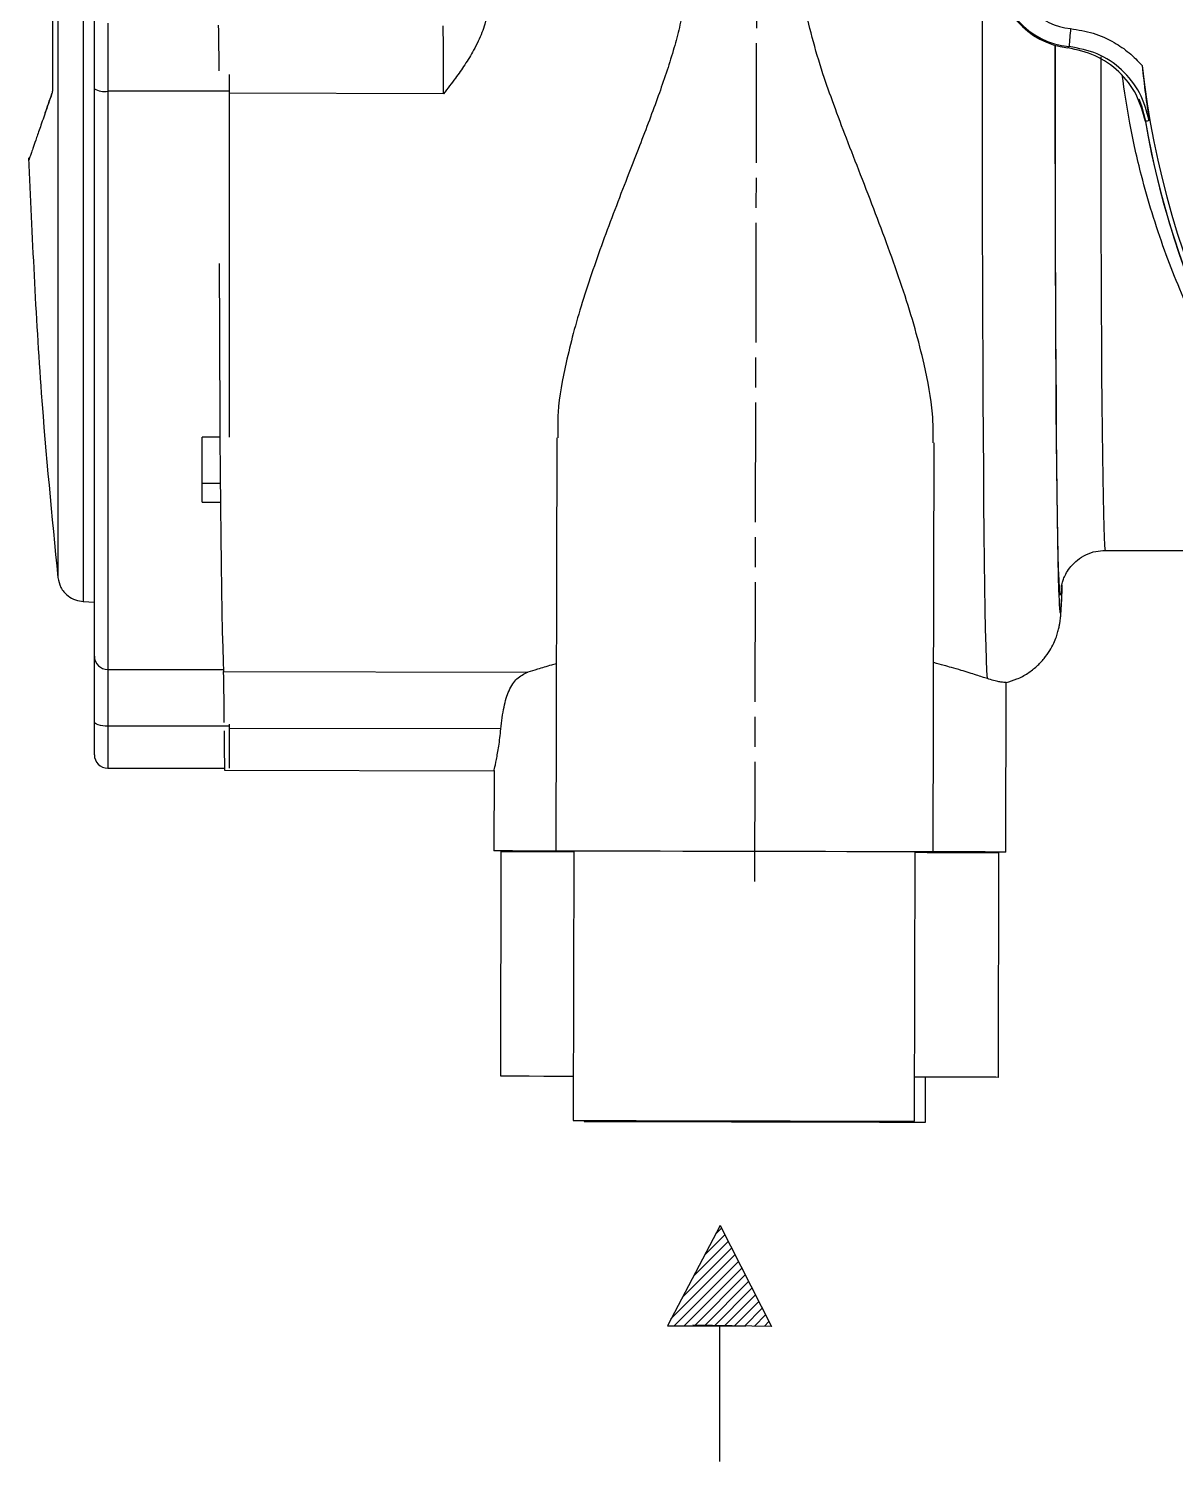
# Model space of a CAD drawing. Header units: millimetres. Extents: x 2454 to 4226, y 715 to 1968.
# Drawn here: x 2794.2 to 2909.1, y 1606.2 to 1749.8 of the extents above; entities that cross this region are included whole.
import ezdxf

# ---------------------------------------------------------------- set-up
doc = ezdxf.new("R2010")
doc.units = ezdxf.units.MM
doc.linetypes.add('AM_ISO08W050', pattern=[18, 12, -1.5, 3, -1.5])
doc.layers.add('AM_7', color=4, linetype='AM_ISO08W050', lineweight=25)
doc.layers.add('layer 1', color=7, linetype='Continuous')

msp = doc.modelspace()

# ---------------------------------------------------------------- hatches: boundary and pattern name
at = {"layer": 'layer 1'}
h = msp.add_hatch(dxfattribs=at)
h.set_pattern_fill('ANSI31', color=256, scale=0.225)
h.set_pattern_definition([(45, (-4254.1693, 2829.39904), (-0.50513941, 0.50513941), [])])
h.paths.add_polyline_path([(2863.502, 1629.835), (2858.223, 1619.799), (2863.434, 1619.799), (2868.645, 1619.728)])

# ---------------------------------------------------------------- linework, layer by layer
at = {"color": 7, "linetype": 'Continuous', "lineweight": 25}
for p, q in [((2799.696, 1820.419), (2799.696, 1692.372)), ((2796.601, 1768.668), (2796.601, 1745.268)), ((2797.152, 1756.396), (2797.152, 1694.784)), ((2800.809, 1743.756), (2800.809, 1751.593)), ((2802.159, 1750.329), (2802.159, 1743.514)), ((2814.309, 1745.201), (2814.309, 1743.514)), ((2800.809, 1686.885), (2800.809, 1743.756)), ((2814.309, 1743.514), (2802.159, 1743.514)), ((2802.159, 1743.514), (2802.159, 1685.557)), ((2814.309, 1743.514), (2814.309, 1708.834)), ((2835.804, 1743.257), (2814.309, 1743.303)), ((2813.397, 1708.834), (2811.609, 1708.834)), ((2811.609, 1702.341), (2811.609, 1708.834)), ((2847.147, 1708.792), (2847.058, 1667.363)), ((2884.858, 1667.283), (2884.946, 1708.278)), ((2811.609, 1704.24), (2813.431, 1704.24)), ((2811.609, 1702.341), (2813.447, 1702.341)), ((2902.107, 1697.497), (2926.581, 1697.444)), ((2799.696, 1692.372), (2800.809, 1692.314)), ((2800.809, 1680.342), (2800.809, 1686.885)), ((2802.159, 1685.557), (2802.159, 1679.867)), ((2802.159, 1685.557), (2813.747, 1685.557)), ((2813.758, 1685.347), (2844.225, 1685.282)), ((2892.144, 1667.267), (2892.181, 1684.247)), ((2800.809, 1677.016), (2800.809, 1680.342)), ((2814.309, 1680.075), (2814.309, 1679.867)), ((2814.309, 1679.867), (2802.159, 1679.867)), ((2802.159, 1679.867), (2802.159, 1675.666)), ((2814.309, 1679.867), (2814.309, 1675.666)), ((2841.539, 1679.597), (2814.309, 1679.656)), ((2802.159, 1675.666), (2813.849, 1675.666)), ((2813.864, 1675.455), (2840.863, 1675.397)), ((2840.862, 1675.434), (2840.845, 1667.377)), ((2841.55, 1667.328), (2841.502, 1644.828)), ((2846.788, 1667.364), (2846.733, 1667.317)), ((2848.858, 1667.359), (2848.8, 1640.36)), ((2883, 1640.286), (2883.058, 1667.286)), ((2886.744, 1667.231), (2886.745, 1667.279)), ((2891.391, 1644.721), (2891.439, 1667.221)), ((2884.073, 1640.199), (2884.083, 1644.737)), ((2849.873, 1640.357), (2849.873, 1640.272))]:
    msp.add_line(p, q, dxfattribs=at)
at = {"color": 7, "linetype": 'Continuous', "lineweight": 25, "flags": 128}
for points in [[(2890.287, 1684.643), (2890.242, 1685.423), (2890.198, 1686.512), (2890.156, 1687.906), (2890.115, 1689.597), (2890.076, 1691.579), (2890.039, 1693.842), (2890.005, 1696.378), (2889.972, 1699.175), (2889.943, 1702.22), (2889.915, 1705.501), (2889.891, 1709.003), (2889.869, 1712.711), (2889.85, 1716.608), (2889.834, 1720.677), (2889.821, 1724.901), (2889.812, 1729.262), (2889.805, 1733.739), (2889.802, 1738.314), (2889.802, 1742.966), (2889.805, 1747.676), (2889.811, 1752.422)], [(2897.077, 1748.113), (2897.075, 1744.67), (2897.074, 1740.214), (2897.078, 1735.835), (2897.084, 1731.557), (2897.094, 1727.399), (2897.107, 1723.383), (2897.123, 1719.529), (2897.141, 1715.855), (2897.163, 1712.379), (2897.188, 1709.119), (2897.215, 1706.091), (2897.245, 1703.31), (2897.278, 1700.79), (2897.312, 1698.543), (2897.349, 1696.58), (2897.388, 1694.911), (2897.428, 1693.544), (2897.47, 1692.486), (2897.494, 1692.016)], [(2897.512, 1693.619), (2897.506, 1693.707), (2897.464, 1694.529), (2897.424, 1695.662), (2897.385, 1697.1), (2897.347, 1698.835), (2897.312, 1700.859), (2897.279, 1703.162), (2897.248, 1705.731), (2897.219, 1708.554), (2897.194, 1711.617), (2897.17, 1714.904), (2897.15, 1718.399), (2897.133, 1722.083), (2897.118, 1725.939), (2897.107, 1729.946), (2897.099, 1734.086), (2897.094, 1738.336), (2897.092, 1742.675), (2897.094, 1747.081), (2897.095, 1748.108)], [(2901.639, 1746.966), (2901.638, 1745.304), (2901.639, 1741.108), (2901.642, 1736.992), (2901.649, 1732.979), (2901.659, 1729.09), (2901.672, 1725.347), (2901.688, 1721.769), (2901.707, 1718.377), (2901.729, 1715.187), (2901.753, 1712.218), (2901.78, 1709.486), (2901.81, 1707.005), (2901.842, 1704.789), (2901.876, 1702.849), (2901.912, 1701.197), (2901.95, 1699.841), (2901.989, 1698.788), (2902.029, 1698.045), (2902.071, 1697.614), (2902.107, 1697.497)], [(2905.458, 1742.737), (2905.726, 1742.05), (2906.082, 1740.66)], [(2813.322, 1726.242), (2813.326, 1724.934), (2813.339, 1720.644), (2813.355, 1716.514), (2813.375, 1712.565), (2813.397, 1708.812), (2813.422, 1705.274), (2813.45, 1701.967), (2813.481, 1698.904), (2813.514, 1696.101), (2813.55, 1693.57), (2813.588, 1691.322), (2813.628, 1689.368), (2813.669, 1687.716), (2813.713, 1686.373), (2813.758, 1685.347)], [(2897.494, 1692.016), (2897.513, 1691.742), (2897.557, 1691.317), (2897.602, 1691.211), (2897.648, 1691.425), (2897.694, 1691.96), (2897.74, 1692.81), (2897.786, 1693.974), (2897.789, 1694.051)], [(2897.664, 1693.348), (2897.638, 1693.135), (2897.594, 1693.008), (2897.55, 1693.199), (2897.512, 1693.619)], [(2897.694, 1693.725), (2897.684, 1693.58), (2897.664, 1693.348)], [(2802.159, 1679.867), (2801.896, 1679.876), (2801.643, 1679.903), (2801.409, 1679.947), (2801.205, 1680.006), (2801.037, 1680.078), (2800.912, 1680.16), (2800.835, 1680.249), (2800.809, 1680.342)], [(2847.058, 1667.364), (2845.464, 1667.367), (2843.947, 1667.37), (2842.715, 1667.373), (2841.785, 1667.375), (2841.168, 1667.376), (2840.872, 1667.377), (2840.845, 1667.377)], [(2846.696, 1667.317), (2845.134, 1667.32), (2843.804, 1667.323), (2842.771, 1667.325), (2842.047, 1667.327), (2841.642, 1667.328), (2841.56, 1667.328), (2841.804, 1667.327), (2842.37, 1667.326), (2843.25, 1667.324), (2844.433, 1667.322), (2845.904, 1667.318), (2847.643, 1667.315), (2848.858, 1667.312)], [(2846.601, 1667.317), (2846.573, 1667.317), (2846.272, 1667.318), (2846.302, 1667.318), (2846.663, 1667.317), (2847.348, 1667.315), (2848.347, 1667.313), (2848.858, 1667.312)], [(2884.858, 1667.283), (2884.784, 1667.283), (2884.41, 1667.283), (2883.725, 1667.285), (2882.742, 1667.287), (2881.477, 1667.29), (2879.95, 1667.293), (2878.188, 1667.297), (2876.221, 1667.301), (2874.081, 1667.305), (2871.804, 1667.31), (2869.429, 1667.315), (2866.996, 1667.321), (2864.545, 1667.326), (2862.118, 1667.331), (2859.756, 1667.336), (2857.498, 1667.341), (2855.382, 1667.345), (2853.444, 1667.35), (2851.716, 1667.353), (2850.228, 1667.356), (2849.005, 1667.359), (2848.066, 1667.361), (2847.428, 1667.363), (2847.102, 1667.363), (2847.058, 1667.363)], [(2883.058, 1667.239), (2883.361, 1667.238), (2885.346, 1667.234), (2887.085, 1667.23), (2888.556, 1667.227), (2889.739, 1667.225), (2890.619, 1667.223), (2891.185, 1667.222), (2891.428, 1667.221), (2891.347, 1667.221), (2890.942, 1667.222), (2890.218, 1667.224), (2889.184, 1667.226), (2887.855, 1667.229), (2886.744, 1667.231)], [(2883.058, 1667.239), (2884.244, 1667.236), (2885.349, 1667.234), (2886.141, 1667.232), (2886.609, 1667.231), (2886.744, 1667.231)], [(2892.144, 1667.267), (2892.088, 1667.267), (2891.735, 1667.268), (2891.062, 1667.27), (2890.078, 1667.272), (2888.795, 1667.274), (2887.229, 1667.278), (2885.4, 1667.282), (2884.858, 1667.283)], [(2841.502, 1644.828), (2841.512, 1644.828), (2841.756, 1644.827), (2842.322, 1644.826), (2843.202, 1644.824), (2844.385, 1644.822), (2845.856, 1644.818), (2847.595, 1644.815), (2848.81, 1644.812)], [(2883.01, 1644.739), (2883.313, 1644.738), (2885.298, 1644.734), (2887.037, 1644.73), (2888.508, 1644.727), (2889.691, 1644.725), (2890.571, 1644.723), (2891.137, 1644.722), (2891.38, 1644.721), (2891.391, 1644.721)], [(2848.8, 1640.36), (2848.84, 1640.359), (2849.158, 1640.359), (2849.788, 1640.357), (2850.717, 1640.355), (2851.93, 1640.353), (2853.403, 1640.35), (2855.109, 1640.346), (2857.015, 1640.342), (2859.088, 1640.337), (2861.287, 1640.333), (2863.572, 1640.328), (2865.9, 1640.323), (2868.229, 1640.318), (2870.514, 1640.313), (2872.713, 1640.308), (2874.785, 1640.304), (2876.692, 1640.3), (2878.398, 1640.296), (2879.87, 1640.293), (2881.083, 1640.29), (2882.013, 1640.289), (2882.643, 1640.287), (2882.96, 1640.287), (2883, 1640.286)], [(2849.873, 1640.272), (2849.913, 1640.272), (2850.231, 1640.272), (2850.861, 1640.27), (2851.79, 1640.268), (2853.003, 1640.266), (2854.476, 1640.263), (2856.182, 1640.259), (2858.088, 1640.255), (2860.161, 1640.25), (2862.36, 1640.246), (2864.645, 1640.241), (2866.973, 1640.236), (2869.302, 1640.231), (2871.587, 1640.226), (2873.786, 1640.221), (2875.858, 1640.217), (2877.765, 1640.213), (2879.47, 1640.209), (2880.943, 1640.206), (2882.156, 1640.203), (2883.086, 1640.201), (2883.715, 1640.2), (2884.033, 1640.199), (2884.073, 1640.199)]]:
    msp.add_lwpolyline(points, dxfattribs=at)
at = {"color": 7, "linetype": 'Continuous', "lineweight": 25}
for centre, radius, start, end in [((2899.3, 1755.8), 8.001, 96.91879, 263.08121), ((2899.21, 1755.8), 7.844, 95.40464, 264.59536), ((2899.192, 1755.8), 6.044, 95.40478, 264.59521), ((2553.598, 1745.587), 259.705, 359.99449, 1.00007), ((2472.659, 1744.428), 363.147, 359.81517, 0.89047), ((2945.585, 1744.9), 47.215, 174.0642, 176.24646), ((2993.69, 1755.798), 88.439, 186.30217, 263.69501), ((2801.832, 1745.582), 2.093, 240.73438, 278.97898), ((2993.797, 1755.797), 89.012, 189.79137, 259.96082), ((2993.801, 1755.799), 89.009, 189.91396, 220.90033), ((2802.148, 1686.896), 1.339, 180.46974, 270.46216), ((2625.547, 1680.792), 188.265, 359.83643, 1.38646), ((2893.534, 1678.456), 79.726, 179.31626, 182.15741), ((2802.159, 1677.016), 1.35, 180, 270)]:
    msp.add_arc(centre, radius, start, end, dxfattribs=at)
for points, knots in [([(2796.629, 1768.456), (2796.624, 1766.505), (2796.612, 1762.51), (2796.608, 1756.396), (2796.612, 1750.281), (2796.624, 1746.286), (2796.629, 1744.335)], [0, 0, 0, 0, 0.24421832, 0.4999999, 0.75578152, 1, 1, 1, 1]), ([(2860.206, 1756.086), (2860.185, 1755.378), (2860.141, 1753.925), (2859.833, 1751.772), (2859.383, 1749.642), (2858.8, 1747.504), (2858.107, 1745.309), (2857.301, 1742.992), (2856.4, 1740.558), (2855.405, 1737.967), (2854.289, 1735.102), (2853.1, 1732.026), (2851.89, 1728.807), (2850.737, 1725.575), (2849.688, 1722.379), (2848.779, 1719.269), (2847.885, 1715.573), (2847.213, 1712.03), (2847.23, 1709.637), (2847.236, 1708.792)], [0, 0, 0, 0, 0.03961173, 0.08131073, 0.12160976, 0.1617383, 0.20594763, 0.25149041, 0.30078767, 0.35388004, 0.41079995, 0.478796, 0.54697725, 0.6153795, 0.68676646, 0.75545059, 0.82148565, 0.93691449, 1, 1, 1, 1]), ([(2884.864, 1708.278), (2884.863, 1709.24), (2884.86, 1711.745), (2884.11, 1715.604), (2883.064, 1719.725), (2881.902, 1723.475), (2880.562, 1727.33), (2879.106, 1731.223), (2877.629, 1735.034), (2876.204, 1738.679), (2874.927, 1742.053), (2873.739, 1745.415), (2872.705, 1748.834), (2871.9, 1752.442), (2871.787, 1754.859), (2871.731, 1756.061)], [0, 0, 0, 0, 0.0711318, 0.1852612, 0.2639691, 0.346334, 0.4296604, 0.5107957, 0.5917371, 0.666353, 0.7342856, 0.7955688, 0.8662656, 0.9334476, 1, 1, 1, 1]), ([(2840.314, 1752.672), (2840.236, 1751.851), (2840.129, 1750.727), (2839.645, 1749.369), (2839.27, 1748.493), (2838.71, 1747.409), (2837.95, 1746.176), (2836.929, 1744.733), (2836.202, 1743.779), (2835.804, 1743.257)], [0, 0, 0, 0, 0.2307074, 0.3154476, 0.4049447, 0.4996494, 0.6596654, 0.8138018, 1, 1, 1, 1]), ([(2898.623, 1749.783), (2899.388, 1749.662), (2900.913, 1749.421), (2902.88, 1748.519), (2904.528, 1747.408), (2905.366, 1746.53), (2905.786, 1746.089)], [0, 0, 0, 0, 0.2806316, 0.559596, 0.7791291, 1, 1, 1, 1]), ([(2898.336, 1747.857), (2898.362, 1747.881), (2898.407, 1747.925), (2898.452, 1747.971), (2898.471, 1747.991)], [0, 0, 0, 0, 0.56, 1, 1, 1, 1]), ([(2906.121, 1740.475), (2905.868, 1741.404), (2905.363, 1743.259), (2903.547, 1745.549), (2901.162, 1747.242), (2899.279, 1747.652), (2898.336, 1747.857)], [0, 0, 0, 0, 0.2500466, 0.4994486, 0.7493959, 1, 1, 1, 1]), ([(2906.496, 1740.582), (2906.236, 1741.529), (2905.715, 1743.424), (2903.835, 1745.748), (2901.368, 1747.437), (2899.437, 1747.806), (2898.471, 1747.991)], [0, 0, 0, 0, 0.24969289, 0.49994, 0.7499529, 1, 1, 1, 1]), ([(2905.786, 1746.089), (2905.895, 1745.128), (2906.115, 1743.196), (2906.369, 1741.456), (2906.496, 1740.582)], [0, 0, 0, 0, 0.4975573, 1, 1, 1, 1]), ([(2924.412, 1700.081), (2924.259, 1700.252), (2923.938, 1700.611), (2923.379, 1701.257), (2922.757, 1701.989), (2922.07, 1702.82), (2921.32, 1703.753), (2920.44, 1704.884), (2919.363, 1706.316), (2918.035, 1708.179), (2916.611, 1710.31), (2915.178, 1712.607), (2913.811, 1714.939), (2912.349, 1717.653), (2910.857, 1720.693), (2909.371, 1724.082), (2908.012, 1727.587), (2906.782, 1731.251), (2905.583, 1735.481), (2904.527, 1740.085), (2904.029, 1743.536), (2903.793, 1745.171)], [0, 0, 0, 0, 0.0270006, 0.0565598, 0.0875571, 0.1200019, 0.1539024, 0.1892656, 0.2351208, 0.2892795, 0.351746, 0.4058432, 0.4599731, 0.5144447, 0.5841562, 0.6476746, 0.7113738, 0.777387, 0.8401309, 0.9242808, 1, 1, 1, 1]), ([(2796.558, 1743.27), (2796.325, 1742.601), (2795.865, 1741.283), (2795.334, 1739.758), (2794.929, 1738.595), (2794.649, 1737.788), (2794.466, 1737.262), (2794.351, 1736.933), (2794.282, 1736.734), (2794.241, 1736.616), (2794.236, 1736.602), (2794.234, 1736.596)], [0, 0, 0, 0, 0.1584364, 0.3122745, 0.4537524, 0.579582, 0.6866418, 0.7737433, 0.8510955, 0.9268811, 1, 1, 1, 1]), ([(2795.887, 1741.346), (2795.889, 1741.352), (2796.076, 1741.889), (2796.319, 1742.583), (2796.558, 1743.27)], [0, 0, 0, 0, 0.0104468, 1, 1, 1, 1]), ([(2796.629, 1744.335), (2796.629, 1744.211), (2796.628, 1743.971), (2796.613, 1743.665), (2796.592, 1743.403), (2796.57, 1743.316), (2796.558, 1743.27)], [0, 0, 0, 0, 0.2468652, 0.4800542, 0.7236415, 1, 1, 1, 1]), ([(2906.496, 1740.582), (2906.426, 1740.561), (2906.302, 1740.524), (2906.177, 1740.49), (2906.121, 1740.475)], [0, 0, 0, 0, 0.56, 1, 1, 1, 1]), ([(2794.226, 1736.847), (2794.568, 1728.981), (2795.18, 1714.934), (2796.55, 1700.941), (2797.152, 1694.784)], [0, 0, 0, 0, 0.56, 1, 1, 1, 1]), ([(2897.684, 1693.77), (2897.684, 1693.765), (2897.682, 1693.75), (2897.692, 1693.826), (2897.724, 1694.002), (2897.793, 1694.288), (2897.936, 1694.718), (2898.21, 1695.29), (2898.657, 1695.934), (2899.308, 1696.57), (2900.154, 1697.094), (2901.112, 1697.44), (2901.786, 1697.471), (2902.109, 1697.485)], [0, 0, 0, 0, 0.0592507, 0.1861482, 0.28207, 0.3613839, 0.4355126, 0.5095836, 0.5950199, 0.6908386, 0.7935882, 0.9010744, 1, 1, 1, 1]), ([(2797.152, 1694.784), (2797.228, 1694.442), (2797.385, 1693.734), (2798.073, 1692.952), (2798.892, 1692.481), (2799.449, 1692.407), (2799.719, 1692.371)], [0, 0, 0, 0, 0.2720615, 0.5619665, 0.7879375, 1, 1, 1, 1]), ([(2892.168, 1684.258), (2892.531, 1684.362), (2893.29, 1684.579), (2894.322, 1685.15), (2895.238, 1685.852), (2895.975, 1686.63), (2896.54, 1687.424), (2896.942, 1688.178), (2897.208, 1688.841), (2897.375, 1689.39), (2897.479, 1689.835), (2897.548, 1690.215), (2897.598, 1690.575), (2897.641, 1690.991), (2897.686, 1691.567), (2897.731, 1692.424), (2897.765, 1693.214), (2897.783, 1693.761), (2897.785, 1693.832)], [0, 0, 0, 0, 0.04474933, 0.0934201, 0.13912948, 0.18193359, 0.22159921, 0.25754036, 0.28957083, 0.31974745, 0.35195287, 0.38963424, 0.43896798, 0.50989174, 0.62620456, 0.80460271, 0.9747361, 1, 1, 1, 1]), ([(2847.098, 1686.13), (2846.933, 1686.086), (2846.23, 1685.899), (2845.272, 1685.611), (2844.544, 1685.382), (2844.225, 1685.282)], [0, 0, 0, 0, 0.1469567, 0.62608186, 1, 1, 1, 1]), ([(2890.287, 1684.643), (2890.123, 1684.697), (2889.784, 1684.808), (2889.179, 1685.004), (2888.471, 1685.227), (2887.64, 1685.479), (2886.788, 1685.729), (2885.871, 1685.988), (2885.277, 1686.153), (2884.906, 1686.249), (2884.899, 1686.25)], [0, 0, 0, 0, 0.1264375, 0.26218322, 0.40725522, 0.56166822, 0.72543428, 0.84360964, 0.99685051, 1, 1, 1, 1]), ([(2841.539, 1679.597), (2841.628, 1680.36), (2841.799, 1681.827), (2842.332, 1683.53), (2843.102, 1684.754), (2843.85, 1685.105), (2844.225, 1685.282)], [0, 0, 0, 0, 0.2593933, 0.4992482, 0.7484586, 1, 1, 1, 1]), ([(2892.171, 1684.247), (2892.174, 1684.247), (2892.215, 1684.243), (2892.082, 1684.252), (2891.833, 1684.271), (2891.452, 1684.331), (2890.953, 1684.439), (2890.502, 1684.577), (2890.287, 1684.643)], [0, 0, 0, 0, 0.01841823, 0.2548483, 0.43720138, 0.61510524, 0.81611079, 1, 1, 1, 1]), ([(2840.87, 1675.434), (2840.878, 1675.479), (2840.897, 1675.585), (2841.08, 1676.452), (2841.341, 1677.817), (2841.473, 1679.003), (2841.539, 1679.597)], [0, 0, 0, 0, 0.2058726, 0.4826032, 0.7405268, 1, 1, 1, 1])]:
    msp.add_open_spline(points, degree=3, knots=knots, dxfattribs=at)
at = {"layer": 'AM_7'}
msp.add_line((2866.99, 1664.321), (2867.216, 1770.32), dxfattribs=at)
at = {"layer": 'layer 1'}
for p, q in [((2863.502, 1629.835), (2858.223, 1619.799)), ((2863.502, 1629.835), (2868.645, 1619.728)), ((2858.223, 1619.799), (2866.082, 1619.799)), ((2868.645, 1619.728), (2860.786, 1619.835)), ((2863.434, 1619.799), (2863.434, 1606.204))]:
    msp.add_line(p, q, dxfattribs=at)

doc.saveas('drawing.dxf')
